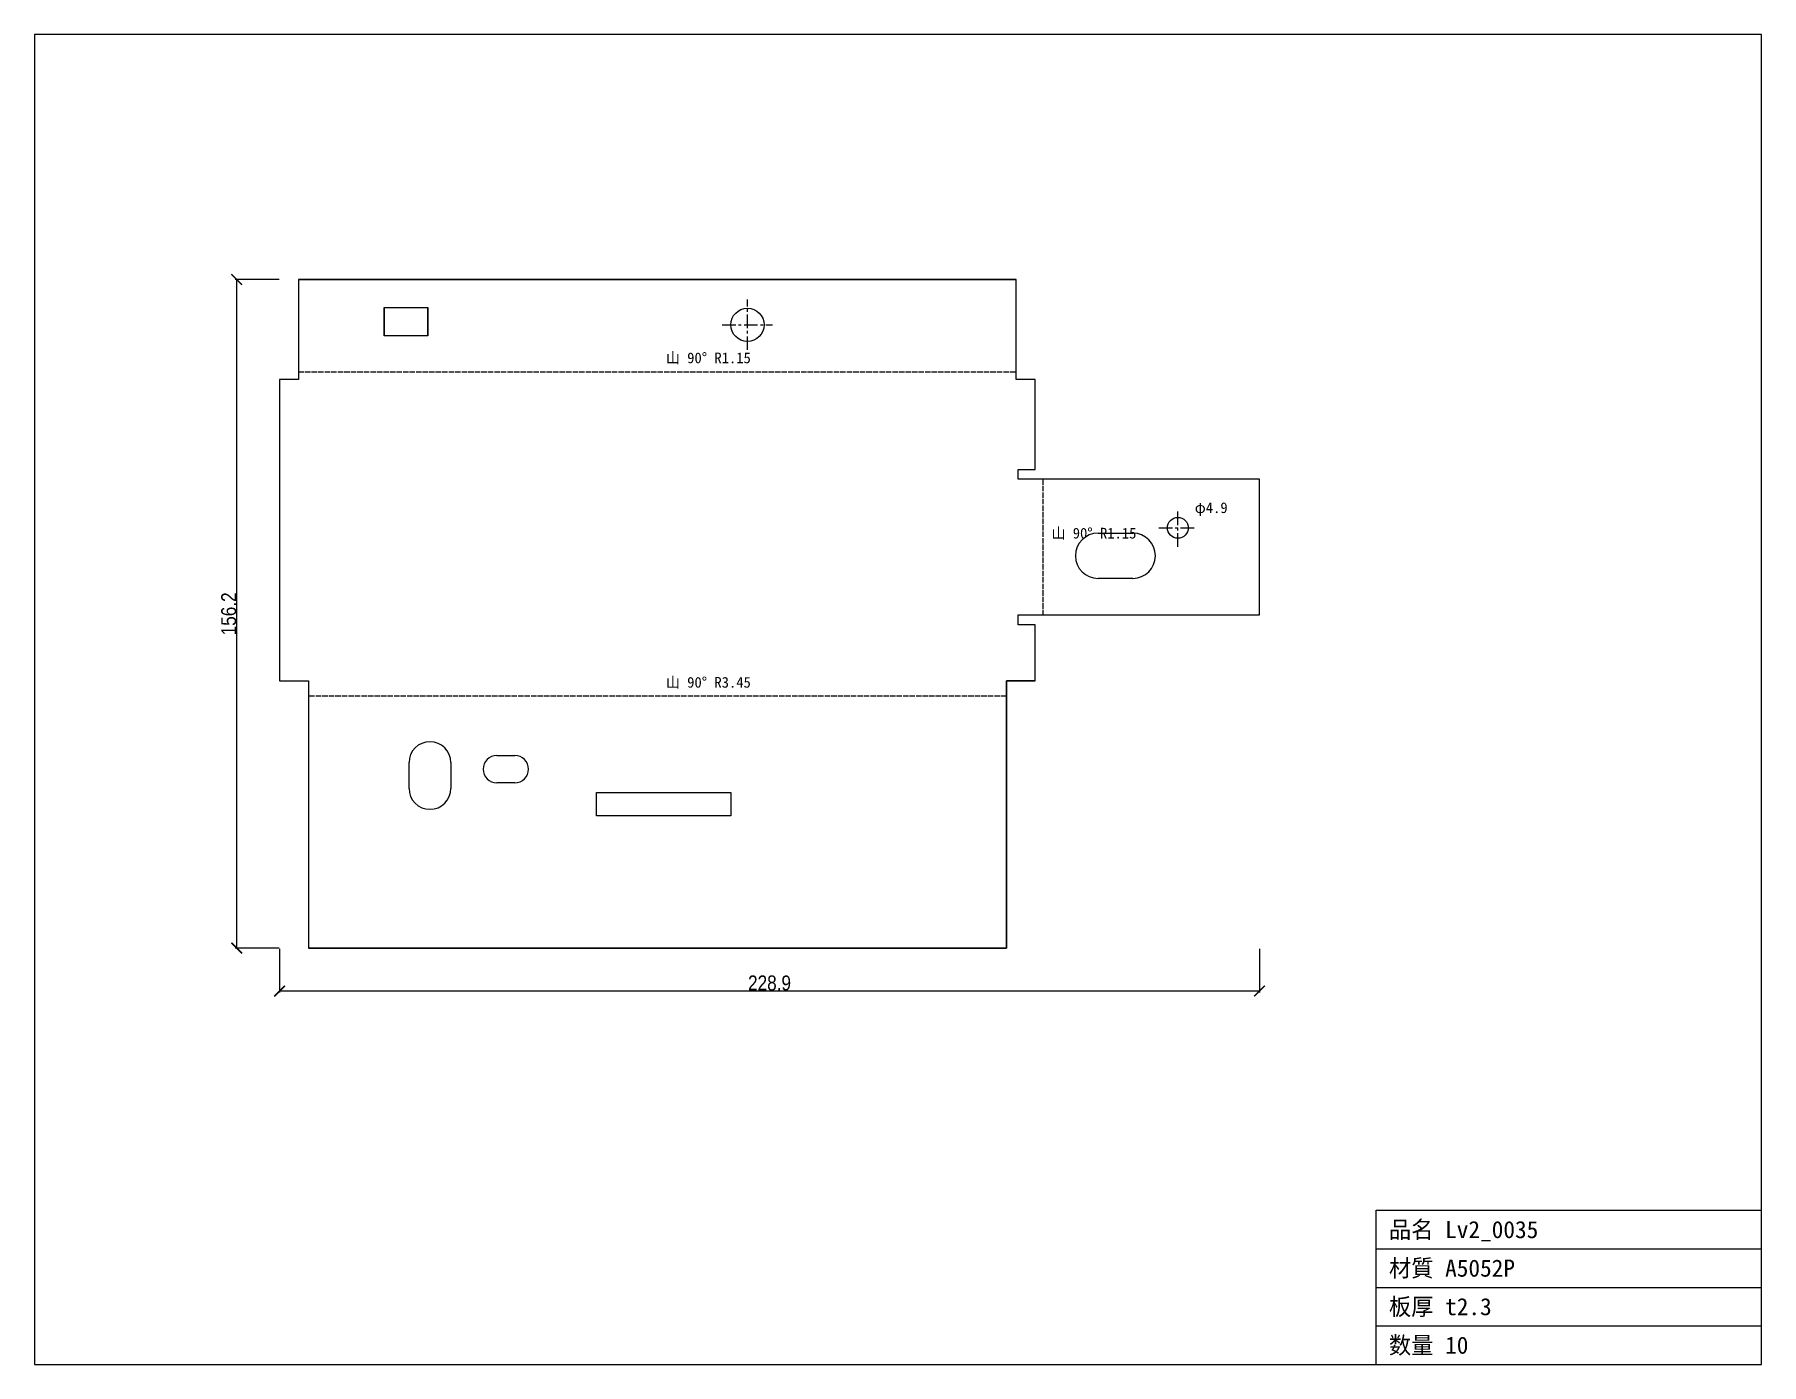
# Model space of a CAD drawing. Header units: millimetres. Extents: x -57 to 346, y -160 to 151.
import ezdxf

# ---------------------------------------------------------------- set-up
doc = ezdxf.new("R2010")
doc.units = ezdxf.units.MM
doc.linetypes.add('CENTER', pattern=[5.08, 3.175, -0.635, 0.635, -0.635])
doc.linetypes.add('DASHED', pattern=[1.524, 1.27, -0.254])
doc.styles.add('OpenSansCondensed-Light', font='OpenSansCondensed-Light.ttf')
doc.dimstyles.new('EZDXF', dxfattribs={"dimtxt": 0.25, "dimasz": 0.175, "dimexe": 0.375, "dimexo": 0.125, "dimgap": 0.1, "dimtad": 1, "dimlfac": 100, "dimzin": 12, "dimdsep": 46, "dimtxsty": 'OpenSansCondensed-Light', "dimblk": 'ARCHTICK', "dimcen": 2.5, "dimazin": 3, "dimtfac": 0.5, "dimtmove": 2, "dimatfit": 3})

# ---------------------------------------------------------------- blocks, each defined once
blk = doc.blocks.new('HOLE_D4_88')
blk.add_circle((0, 0), 2.44)
blk = doc.blocks.new('_ARCHTICK')
at = {"color": 0, "linetype": 'BYBLOCK', "const_width": 0.15}
blk.add_lwpolyline([(-0.5, -0.5), (0.5, 0.5)], dxfattribs=at)

msp = doc.modelspace()

# ---------------------------------------------------------------- linework, layer by layer
at = {"color": 7, "linetype": 'CONTINUOUS'}
for p, q in [((346.09, 150.92), (-57.22, 150.92)), ((-57.22, 150.92), (-57.22, -159.67)), ((346.09, -159.67), (346.09, 150.92)), ((55.41, 93.7), (4.45, 93.7)), ((4.45, 93.7), (172.04, 93.7)), ((4.45, 93.7), (4.45, 85.56)), ((172.04, 93.7), (55.41, 93.7)), ((172.04, 70.35), (172.04, 93.7)), ((4.45, 85.56), (4.45, 70.35)), ((24.43, 80.54), (24.43, 87.21)), ((24.43, 87.21), (24.43, 80.54)), ((24.43, 87.21), (34.63, 87.21)), ((34.63, 87.21), (34.63, 83.79)), ((34.63, 80.54), (34.63, 87.21)), ((34.63, 83.79), (34.63, 83.09)), ((34.63, 83.09), (34.63, 82.66)), ((34.63, 82.66), (34.63, 80.54)), ((34.63, 80.54), (24.43, 80.54)), ((4.45, 70.35), (0, 70.35)), ((0, 70.35), (0, 0)), ((176.49, 70.35), (172.04, 70.35)), ((176.49, 49.35), (176.49, 70.35)), ((172.54, 47.05), (172.54, 49.35)), ((172.54, 49.35), (176.49, 49.35)), ((228.87, 47.05), (172.54, 47.05)), ((228.87, 31.88), (228.87, 47.05)), ((191.16, 34.48), (199.27, 34.48)), ((228.87, 28.61), (228.87, 31.88)), ((228.87, 15.38), (228.87, 28.61)), ((199.27, 23.91), (191.16, 23.91)), ((172.54, 13.08), (172.54, 15.38)), ((172.54, 15.38), (228.87, 15.38)), ((176.49, 13.08), (172.54, 13.08)), ((176.49, 0), (176.49, 13.08)), ((0, 0), (6.75, 0)), ((6.75, 0), (6.75, -62.45)), ((169.74, 0), (176.49, 0)), ((176.49, 0), (169.74, 0)), ((169.74, 0), (169.74, -62.45)), ((169.74, -17.26), (169.74, 0)), ((30.24, -22.07), (30.24, -19.11)), ((39.99, -19.11), (39.99, -25.14)), ((50.78, -17.44), (54.92, -17.44)), ((169.74, -36.84), (169.74, -17.26)), ((30.24, -25.14), (30.24, -22.07)), ((54.92, -23.87), (50.78, -23.87)), ((169.74, -62.45), (169.74, -36.84)), ((6.75, -62.45), (169.74, -62.45)), ((169.74, -62.45), (6.75, -62.45)), ((256.09, -159.67), (256.09, -123.67)), ((256.09, -123.67), (346.09, -123.67)), ((256.09, -132.67), (346.09, -132.67)), ((256.09, -141.67), (346.09, -141.67)), ((256.09, -150.67), (346.09, -150.67)), ((-57.22, -159.67), (346.09, -159.67))]:
    msp.add_line(p, q, dxfattribs=at)
at = {"color": 1, "linetype": 'CENTER'}
for p, q in [((109.27, 77.26), (109.27, 89.01)), ((103.4, 83.14), (115.15, 83.14)), ((209.8, 31.29), (209.8, 40.17)), ((205.36, 35.73), (214.24, 35.73))]:
    msp.add_line(p, q, dxfattribs=at)
at = {"color": 3, "linetype": 'DASHED'}
for p, q in [((4.45, 72.16), (172.04, 72.16)), ((178.3, 47.05), (178.3, 15.38)), ((169.74, -3.61), (6.75, -3.61))]:
    msp.add_line(p, q, dxfattribs=at)
at = {"color": 7, "linetype": 'CONTINUOUS'}
msp.add_lwpolyline([(105.37, -26.09), (105.37, -31.58), (74.06, -31.58), (74.06, -26.09)], close=True, dxfattribs=at)
msp.add_circle((109.27, 83.14), 3.88, dxfattribs=at)
msp.add_circle((109.27, 83.14), 3.88, dxfattribs=at)
for centre, radius, start, end in [((191.16, 29.19), 5.29, 90, -90), ((199.27, 29.19), 5.29, -90, 90), ((35.12, -19.11), 4.88, 0, 180), ((50.78, -20.65), 3.21, 90, -90), ((54.92, -20.65), 3.21, -90, 90), ((35.12, -25.14), 4.88, 180, 0)]:
    msp.add_arc(centre, radius, start, end, dxfattribs=at)

# ---------------------------------------------------------------- block references
msp.add_blockref('HOLE_D4_88', (209.8, 35.73), dxfattribs=at)

# ---------------------------------------------------------------- texts
at = {"color": 2}
for s, height, p in [('山 90° R1.15', 2.5, (90.25, 74.16)), ('φ4.9', 2.5, (213.74, 39.17)), ('山 90° R1.15', 2.5, (180.3, 33.22)), ('山 90° R3.45', 2.5, (90.25, -1.61)), ('品名 Lv2_0035', 4, (259.09, -130.17)), ('材質 A5052P', 4, (259.09, -139.17)), ('板厚 t2.3', 4, (259.09, -148.17)), ('数量 10', 4, (259.09, -157.17))]:
    msp.add_text(s, height=height, dxfattribs=at).set_placement(p)

# ---------------------------------------------------------------- dimensions: what is measured, and where the dimension line sits
at = {"color": 8}
msp.add_linear_dim(base=(-10, -62.452), p1=(0, -62.452), p2=(0, 93.7048), angle=90, dimstyle='EZDXF', override={"dimtxt": 3.5, "dimasz": 2.5, "dimdec": 1, "dimlfac": 1}, dxfattribs=at).render()
msp.add_linear_dim(base=(0, -72.45), p1=(0, -62.45), p2=(228.87, -62.45), dimstyle='EZDXF', override={"dimtxt": 3.5, "dimasz": 2.5, "dimdec": 1, "dimlfac": 1}, dxfattribs=at).render()

doc.saveas('drawing.dxf')
